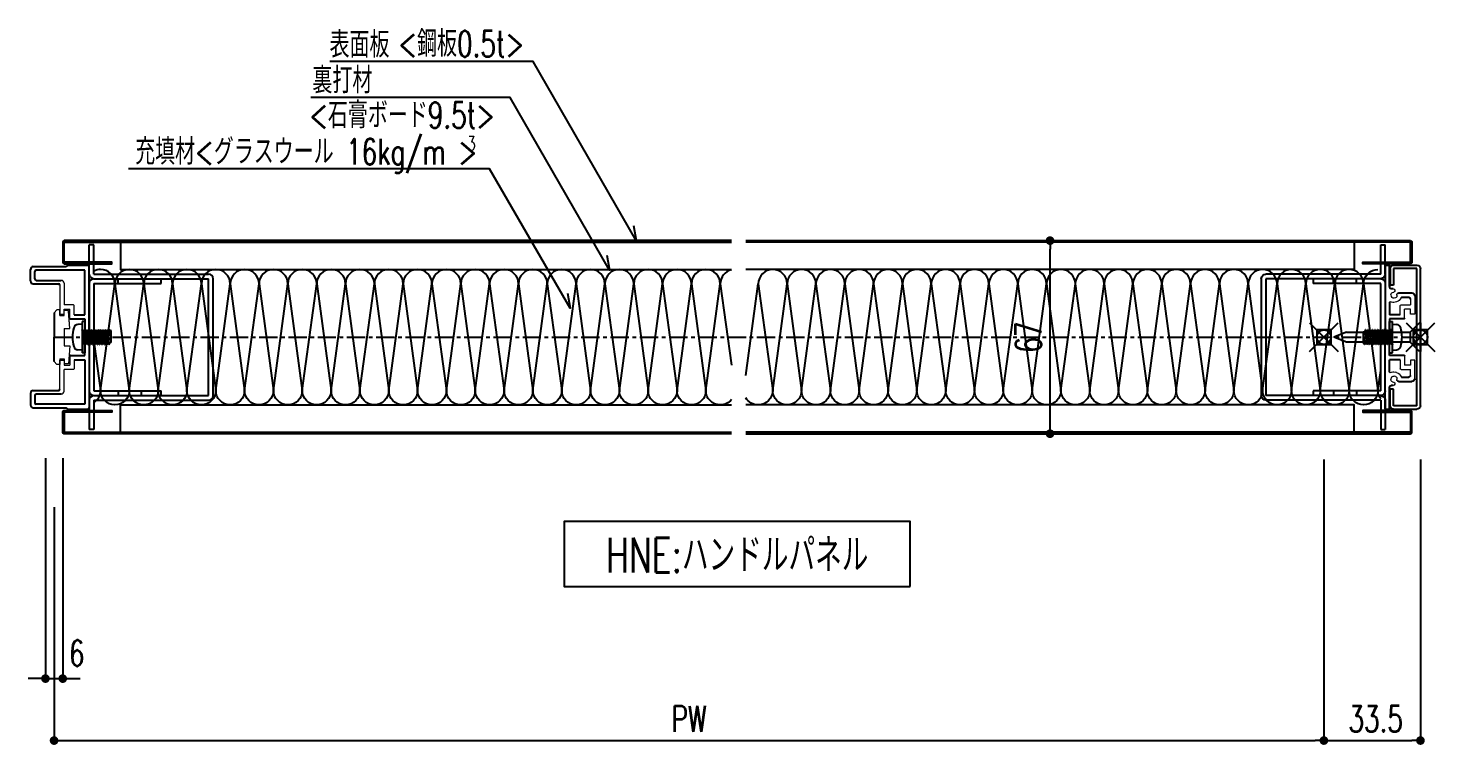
# Model space of a CAD drawing. Extents: x -275225 to 47266, y -41063 to 95295.
# Drawn here: x -222125.9 to -221637.9, y -16165.5 to -15916.8 of the extents above; entities that cross this region are included whole.
import ezdxf
from ezdxf.enums import TextEntityAlignment as Align

# ---------------------------------------------------------------- set-up
doc = ezdxf.new("R2010")
doc.units = 0
doc.header["$LTSCALE"] = 0.2
doc.header["$PDMODE"] = 99
doc.header["$PDSIZE"] = 5
doc.linetypes.add('CENTER', pattern=[50.8, 31.75, -6.35, 6.35, -6.35])
for name, color, linetype in [('_P16_製品寸法', 9, 'Continuous'), ('_基準', 1, 'CENTER'), ('_文字', 3, 'Continuous'), ('_製品', 4, 'Continuous'), ('_製品寸法', 9, 'Continuous')]:
    doc.layers.add(name, color=color, linetype=linetype)
doc.layers.add('_ポイント', color=1, linetype='Continuous', plot=False)
doc.styles.add('OKAMURA', font='SIMPLEX.shx', dxfattribs={"width": 0.7, "bigfont": 'BIGFONT.shx'})
doc.dimstyles.new('OKAMURA-003', dxfattribs={"dimscale": 3, "dimtxt": 3, "dimasz": 1, "dimexe": 0, "dimexo": 3, "dimgap": 1, "dimtad": 1, "dimdec": 3, "dimdsep": 46, "dimtxsty": 'OKAMURA', "dimblk1": 'DOT', "dimblk2": 'DOT', "dimsah": 1, "dimcen": 0, "dimclrd": 9, "dimclre": 9, "dimclrt": 3, "dimadec": 0, "dimazin": 0, "dimtfac": 1, "dimtdec": 3, "dimtix": 1, "dimtmove": 2, "dimatfit": 3, "dimldrblk": 'NONE', "dimfxl": 0, "dimtolj": 1, "dimarcsym": 0})

# ---------------------------------------------------------------- blocks, each defined once
blk = doc.blocks.new('P16KONEJI')
at = {"layer": '_製品', "color": 0, "linetype": 'ByBlock'}
for p, q in [((3.3, 9.92), (1.84, 9.79)), ((3.3, 10.84), (3.3, 0)), ((4.3, 10.84), (3.3, 10.84)), ((4.3, 10.84), (4.3, 0)), ((3.3, 7.83), (3.35, 7.92)), ((3.35, 7.92), (3.45, 7.92)), ((3.35, 7.92), (3.75, 2.92)), ((3.45, 7.92), (3.7, 7.49)), ((3.45, 7.92), (3.85, 2.92)), ((3.9, 7.49), (4.15, 7.92)), ((4.15, 7.92), (4.25, 7.92)), ((4.15, 7.92), (4.55, 2.92)), ((4.25, 7.92), (4.5, 7.49)), ((4.25, 7.92), (4.65, 2.92)), ((4.7, 7.49), (4.95, 7.92)), ((4.95, 7.92), (5.35, 2.92)), ((4.95, 7.92), (5.05, 7.92)), ((5.05, 7.92), (5.45, 2.92)), ((5.05, 7.92), (5.3, 7.49)), ((5.5, 7.49), (5.75, 7.92)), ((5.75, 7.92), (5.85, 7.92)), ((5.75, 7.92), (6.15, 2.92)), ((5.85, 7.92), (6.1, 7.49)), ((5.85, 7.92), (6.25, 2.92)), ((6.3, 7.49), (6.55, 7.92)), ((6.55, 7.92), (6.65, 7.92)), ((6.55, 7.92), (6.95, 2.92)), ((6.65, 7.92), (6.9, 7.49)), ((6.65, 7.92), (7.05, 2.92)), ((7.1, 7.49), (7.35, 7.92)), ((7.35, 7.92), (7.45, 7.92)), ((7.35, 7.92), (7.75, 2.92)), ((7.45, 7.92), (7.7, 7.49)), ((7.45, 7.92), (7.85, 2.92)), ((7.9, 7.49), (8.15, 7.92)), ((8.15, 7.92), (8.25, 7.92)), ((8.15, 7.92), (8.55, 2.92)), ((8.25, 7.92), (8.5, 7.49)), ((8.25, 7.92), (8.65, 2.92)), ((8.7, 7.49), (8.95, 7.92)), ((8.95, 7.92), (9.05, 7.92)), ((8.95, 7.92), (9.35, 2.92)), ((9.05, 7.92), (9.3, 7.49)), ((9.05, 7.92), (9.45, 2.92)), ((9.5, 7.49), (9.75, 7.92)), ((9.75, 7.92), (9.85, 7.92)), ((9.75, 7.92), (10.15, 2.92)), ((9.85, 7.92), (10.1, 7.49)), ((9.85, 7.92), (10.25, 2.92)), ((10.3, 7.49), (10.55, 7.92)), ((10.55, 7.92), (10.65, 7.92)), ((10.55, 7.92), (10.95, 2.92)), ((10.65, 7.92), (10.9, 7.49)), ((10.65, 7.92), (11.05, 2.92)), ((11.1, 7.49), (11.35, 7.92)), ((11.35, 7.92), (11.45, 7.92)), ((11.35, 7.92), (11.75, 2.92)), ((11.45, 7.92), (11.7, 7.49)), ((11.45, 7.92), (11.85, 2.92)), ((11.9, 7.49), (12.15, 7.92)), ((12.15, 7.92), (12.25, 7.92)), ((12.15, 7.92), (12.55, 2.92)), ((12.25, 7.92), (12.5, 7.49)), ((12.25, 7.92), (12.65, 2.92)), ((12.7, 7.49), (12.95, 7.92)), ((12.95, 7.92), (13.05, 7.92)), ((12.95, 7.92), (13.3, 3.55)), ((13.05, 7.92), (13.3, 7.49)), ((13.05, 7.92), (13.3, 3.55)), ((13.3, 7.49), (13.3, 3.55)), ((3.3, 0.92), (1.84, 1.05)), ((3.5, 3.35), (3.75, 2.92)), ((3.75, 2.92), (3.85, 2.92)), ((3.85, 2.92), (4.1, 3.35)), ((4.3, 3.35), (4.55, 2.92)), ((4.55, 2.92), (4.65, 2.92)), ((4.65, 2.92), (4.9, 3.35)), ((5.1, 3.35), (5.35, 2.92)), ((5.35, 2.92), (5.45, 2.92)), ((5.45, 2.92), (5.7, 3.35)), ((5.9, 3.35), (6.15, 2.92)), ((6.15, 2.92), (6.25, 2.92)), ((6.25, 2.92), (6.5, 3.35)), ((6.7, 3.35), (6.95, 2.92)), ((6.95, 2.92), (7.05, 2.92)), ((7.05, 2.92), (7.3, 3.35)), ((7.5, 3.35), (7.75, 2.92)), ((7.75, 2.92), (7.85, 2.92)), ((7.85, 2.92), (8.1, 3.35)), ((8.3, 3.35), (8.55, 2.92)), ((8.55, 2.92), (8.65, 2.92)), ((8.65, 2.92), (8.9, 3.35)), ((9.1, 3.35), (9.35, 2.92)), ((9.35, 2.92), (9.45, 2.92)), ((9.45, 2.92), (9.7, 3.35)), ((9.9, 3.35), (10.15, 2.92)), ((10.15, 2.92), (10.25, 2.92)), ((10.25, 2.92), (10.5, 3.35)), ((10.7, 3.35), (10.95, 2.92)), ((10.95, 2.92), (11.05, 2.92)), ((11.05, 2.92), (11.3, 3.35)), ((11.5, 3.35), (11.75, 2.92)), ((11.75, 2.92), (11.85, 2.92)), ((11.85, 2.92), (12.1, 3.35)), ((12.3, 3.35), (12.55, 2.92)), ((12.55, 2.92), (12.65, 2.92)), ((12.65, 2.92), (12.9, 3.35)), ((13.3, 3.55), (12.96, 3.4)), ((4.3, 0), (3.3, 0))]:
    blk.add_line(p, q, dxfattribs=at)
for centre, radius, start, end in [((1.98, 8.2), 1.6, 95, 164.506), ((12, 5.42), 12, 164.506, 195.494), ((3.8, 7.54), 0.115, 210, 330), ((4.6, 7.54), 0.115, 210, 330), ((5.4, 7.54), 0.115, 210, 330), ((6.2, 7.54), 0.115, 210, 330), ((7, 7.54), 0.115, 210, 330), ((7.8, 7.54), 0.115, 210, 330), ((8.6, 7.54), 0.115, 210, 330), ((9.4, 7.54), 0.115, 210, 330), ((10.2, 7.54), 0.115, 210, 330), ((11, 7.54), 0.115, 210, 330), ((11.8, 7.54), 0.115, 210, 330), ((12.6, 7.54), 0.115, 210, 330), ((1.98, 2.64), 1.6, 195.494, 265), ((3.4, 3.3), 0.115, 30, 150), ((4.2, 3.3), 0.115, 30, 150), ((5, 3.3), 0.115, 30, 150), ((5.8, 3.3), 0.115, 30, 150), ((6.6, 3.3), 0.115, 30, 150), ((7.4, 3.3), 0.115, 30, 150), ((8.2, 3.3), 0.115, 30, 150), ((9, 3.3), 0.115, 30, 150), ((9.8, 3.3), 0.115, 30, 150), ((10.6, 3.3), 0.115, 30, 150), ((11.4, 3.3), 0.115, 30, 150), ((12.2, 3.3), 0.115, 30, 150), ((13, 3.3), 0.115, 112.5605, 150)]:
    blk.add_arc(centre, radius, start, end, dxfattribs=at)
blk = doc.blocks.new('P16USHEISYO')
at = {"color": 0, "linetype": 'ByBlock'}
for p, q in [((4, 44.99), (4, 48.99)), ((5, 49.99), (16.4, 49.99)), ((16.81, 50.4), (16.4, 49.99)), ((17.02, 50.49), (23.9, 50.49)), ((24.4, 25.79), (24.4, 49.99)), ((5, 43.99), (13.69, 43.99)), ((5.5, 45.69), (5.5, 48.29)), ((22.9, 48.79), (6, 48.79)), ((6, 45.19), (14.69, 45.19)), ((22.9, 33.3), (22.9, 48.79)), ((12.2, 33.99), (12.2, 25.49)), ((17.89, 31.8), (22.9, 31.8)), ((19.19, 33.3), (22.9, 33.3)), ((22.9, 31.8), (22.9, 25.79)), ((12.2, 16.99), (12.2, 25.49)), ((12.2, 16.99), (12.2, 25.49)), ((12.2, 16.99), (12.2, 25.49)), ((22.9, 25.79), (23.2, 25.49)), ((22.9, 25.19), (23.2, 25.49)), ((22.9, 19.18), (22.9, 25.19)), ((24.4, 25.79), (24.1, 25.49)), ((24.1, 25.49), (24.4, 25.19)), ((24.4, 25.19), (24.4, 0.99)), ((17.89, 19.18), (22.9, 19.18)), ((19.19, 17.68), (22.9, 17.68)), ((22.9, 17.68), (22.9, 2.19)), ((4, 5.99), (4, 1.99)), ((5, 6.99), (13.69, 6.99)), ((5.5, 5.29), (5.5, 2.69)), ((6, 5.79), (14.69, 5.79)), ((5, 0.99), (16.4, 0.99)), ((22.9, 2.19), (6, 2.19)), ((16.81, 0.58), (16.4, 0.99)), ((17.02, 0.49), (23.9, 0.49))]:
    blk.add_line(p, q, dxfattribs=at)
at = {"color": 0, "linetype": 'ByBlock', "lineweight": 15}
for p, q in [((15.69, 44.19), (15.69, 36.74)), ((14.19, 43.49), (14.19, 33.49)), ((12.2, 33.99), (13.2, 34.99)), ((14.2, 34.99), (13.2, 34.99)), ((14.2, 32.99), (14.2, 34.99)), ((18.89, 36.74), (15.69, 36.74)), ((15.69, 33.49), (15.69, 35.24)), ((15.69, 35.24), (17.69, 35.24)), ((17.18, 34.74), (15.7, 34.74)), ((15.7, 32.99), (15.7, 34.74)), ((15.7, 32.99), (15.7, 34.49)), ((17.7, 28.49), (17.18, 34.74)), ((17.7, 28.49), (17.2, 34.49)), ((17.69, 32), (17.69, 35.24)), ((19.19, 33.3), (19.19, 36.44)), ((14.19, 33.49), (15.69, 33.49)), ((14.2, 32.99), (15.7, 32.99)), ((14.2, 32.99), (15.7, 32.99)), ((15.7, 28.49), (17.7, 28.49)), ((15.7, 28.49), (15.7, 22.49)), ((15.7, 28.49), (17.7, 28.49)), ((15.7, 28.49), (15.7, 22.49)), ((17.7, 28.49), (17.7, 28.53)), ((15.7, 22.49), (17.7, 22.49)), ((15.7, 22.49), (17.7, 22.49)), ((17.7, 22.49), (17.18, 16.24)), ((17.7, 22.49), (17.7, 22.45)), ((12.2, 16.99), (13.2, 15.99)), ((14.2, 15.99), (13.2, 15.99)), ((14.19, 7.49), (14.19, 17.49)), ((14.19, 17.49), (15.69, 17.49)), ((14.2, 17.99), (14.2, 15.99)), ((14.2, 17.99), (15.7, 17.99)), ((14.2, 17.99), (15.7, 17.99)), ((15.69, 17.49), (15.69, 15.74)), ((15.69, 15.74), (17.69, 15.74)), ((15.7, 17.99), (15.7, 16.49)), ((15.7, 17.99), (15.7, 16.24)), ((17.18, 16.24), (15.7, 16.24)), ((17.69, 18.98), (17.69, 15.74)), ((19.19, 17.68), (19.19, 14.54)), ((15.69, 6.79), (15.69, 14.24)), ((18.89, 14.24), (15.69, 14.24))]:
    blk.add_line(p, q, dxfattribs=at)
at = {"color": 0, "linetype": 'ByBlock'}
for centre, radius, start, end in [((5, 48.99), 1, 90, 180), ((17.02, 50.19), 0.3, 90, 135), ((23.9, 49.99), 0.5, 0, 90), ((5, 44.99), 1, 180, 270), ((6, 48.29), 0.5, 90, 180), ((6, 45.69), 0.5, 180, 270), ((13.69, 43.49), 0.5, 0, 90), ((17.89, 32), 0.2, 180, 270), ((17.89, 18.98), 0.2, 90, 180), ((5, 5.99), 1, 90, 180), ((6, 5.29), 0.5, 90, 180), ((13.69, 7.49), 0.5, 270, 0), ((5, 1.99), 1, 180, 270), ((6, 2.69), 0.5, 180, 270), ((17.02, 0.79), 0.3, 225, 270), ((23.9, 0.99), 0.5, 270, 0)]:
    blk.add_arc(centre, radius, start, end, dxfattribs=at)
at = {"color": 0, "linetype": 'ByBlock', "lineweight": 15}
for centre, radius, start, end in [((14.69, 44.19), 1, 0, 90), ((18.89, 36.44), 0.3, 0, 90), ((18.89, 14.54), 0.3, 270, 0), ((14.69, 6.79), 1, 270, 0)]:
    blk.add_arc(centre, radius, start, end, dxfattribs=at)
blk = doc.blocks.new('A$C0FB026AB')
at = {"color": 0, "linetype": 'ByBlock'}
for p, q in [((12.200001, 21.900002), (12.200001, 32.1)), ((13.799999, 32.1), (12.200001, 32.1)), ((13.799999, 21.9), (13.799999, 32.1)), ((13.800001, 20.300002), (53.600001, 20.300002)), ((13.800001, 20.25), (37.200001, 20.25)), ((13.801264, 21.9), (53.600001, 21.9)), ((22.200001, 18.65), (22.200001, 20.25)), ((37.200001, 18.65), (37.200001, 20.25)), ((53.600001, -20.300001), (53.600001, 20.300002)), ((55.200001, -20.300001), (55.200001, 20.300002)), ((12.200001, 18.65), (12.200001, -18.65)), ((13.800001, 18.65), (13.800001, -18.65)), ((13.800001, 18.65), (37.200001, 18.65)), ((13.800001, -18.65), (37.200001, -18.65)), ((22.200001, -18.649999), (22.200001, -20.249999)), ((30.200001, -18.649999), (30.200001, -20.249999)), ((37.200001, -20.25), (37.200001, -18.65)), ((12.200001, -21.900024), (12.200001, -32.100022)), ((13.799999, -20.300001), (53.600001, -20.300001)), ((13.799999, -21.899999), (13.799999, -32.099999)), ((13.799999, -21.9), (53.600001, -21.9)), ((13.800001, -20.25), (37.200001, -20.25)), ((13.799999, -32.1), (12.200001, -32.1))]:
    blk.add_line(p, q, dxfattribs=at)
for centre, start, end in [((13.800001, 21.900002), 180, 270), ((13.800001, 18.65), 90, 180), ((53.600001, 20.3), 0, 90), ((13.800001, -18.65), 180, 270), ((13.800001, -21.900024), 90, 180), ((53.600001, -20.3), 270, 0)]:
    blk.add_arc(centre, 1.6, start, end, dxfattribs=at)
blk = doc.blocks.new('A$C6158021A')
at = {"color": 0, "linetype": 'ByBlock'}
for p, q in [((-13.799999, 32.100011), (-12.200001, 32.100011)), ((-13.799999, 21.900011), (-13.799999, 32.100011)), ((-12.200001, 21.900013), (-12.200001, 32.100011)), ((-55.200001, -20.29999), (-55.200001, 20.300013)), ((-13.801264, 21.900011), (-53.600001, 21.900011)), ((-13.800001, 20.300013), (-53.600001, 20.300013)), ((-53.600001, -20.29999), (-53.600001, 20.300013)), ((-13.800001, 20.250011), (-37.200001, 20.250011)), ((-37.200001, 18.650011), (-37.200001, 20.250011)), ((-30.200001, 18.650011), (-30.200001, 20.250011)), ((-22.200001, 18.650011), (-22.200001, 20.250011)), ((-13.800001, 18.650011), (-37.200001, 18.650011)), ((-13.800001, 18.650011), (-13.800001, -18.649989)), ((-13.800001, -18.649989), (-37.200001, -18.649989)), ((-37.200001, -20.249989), (-37.200001, -18.649989)), ((-30.200001, -18.649988), (-30.200001, -20.249988)), ((-22.200001, -18.649988), (-22.200001, -20.249988)), ((-13.799999, -20.29999), (-53.600001, -20.29999)), ((-13.799999, -21.899989), (-53.600001, -21.899989)), ((-13.800001, -20.249989), (-37.200001, -20.249989)), ((-13.799999, -21.899988), (-13.799999, -32.099988)), ((-12.200001, -21.900013), (-12.200001, -32.100011)), ((-13.799999, -32.099989), (-12.200001, -32.099989))]:
    blk.add_line(p, q, dxfattribs=at)
for centre, start, end in [((-53.600001, 20.300011), 90, 180), ((-13.800001, 21.900013), 270, 0), ((-13.800001, 18.650011), 0, 90), ((-13.800001, -18.649989), 270, 0), ((-53.600001, -20.299988), 180, 270), ((-13.800001, -21.900013), 0, 90)]:
    blk.add_arc(centre, 1.6, start, end, dxfattribs=at)
blk = doc.blocks.new('A$C74EC5A1A')
at = {"layer": '_製品', "color": 0, "linetype": 'ByBlock'}
for p, q in [((0, 10), (0, 8.9)), ((0.2, 10.2), (24.7, 10.2)), ((0.2, 10.2), (24.7, 10.2)), ((0.2, 10.2), (24.7, 10.2)), ((25, 9.9), (24.7, 10.2)), ((25.3, 10.2), (24.7, 10.2)), ((25.3, 10.2), (25, 9.9)), ((49.8, 10.2), (25.3, 10.2)), ((50, 10), (50, 8.9)), ((0.2, 8.7), (7.72, 8.7)), ((5.4, 8.7), (0.5, 8.7)), ((7.4, 8.7), (2.5, 8.7)), ((8.22, 7.46), (8.22, 8.2)), ((9.66, 5.57), (9.66, 1)), ((9.84, 6), (9.74, 5.83)), ((12.88, 8.7), (17.19, 8.7)), ((17.19, 5), (17.19, 8.7)), ((18.69, 8.7), (24.7, 8.7)), ((18.69, 3.7), (18.69, 8.7)), ((24.7, 8.7), (25, 9)), ((25.3, 8.7), (25, 9)), ((31.31, 8.7), (25.3, 8.7)), ((31.31, 3.7), (31.31, 8.7)), ((37.12, 8.7), (32.81, 8.7)), ((32.81, 5), (32.81, 8.7)), ((40.16, 6), (40.26, 5.83)), ((40.34, 5.57), (40.34, 1)), ((41.78, 7.46), (41.78, 8.2)), ((49.8, 8.7), (42.28, 8.7)), ((11.16, 4.55), (11.16, 2)), ((38.84, 4.55), (38.84, 2))]:
    blk.add_line(p, q, dxfattribs=at)
at = {"layer": '_製品', "color": 0, "linetype": 'ByBlock', "lineweight": 15}
for p, q in [((9.51, 7.69), (9.38, 7.2)), ((10.39, 6.15), (10.27, 6.19)), ((10.43, 8.22), (10.91, 8.09)), ((10.43, 8.22), (10.91, 8.09)), ((11.31, 6.68), (11.44, 7.17)), ((12.76, 6.3), (12.89, 6.78)), ((17.19, 5), (14.05, 5)), ((32.81, 5), (35.95, 5)), ((37.24, 6.3), (37.11, 6.78)), ((38.69, 6.68), (38.56, 7.17)), ((39.57, 8.22), (39.09, 8.09)), ((39.57, 8.22), (39.09, 8.09)), ((39.61, 6.15), (39.73, 6.19)), ((40.49, 7.69), (40.62, 7.2)), ((11.66, 1.5), (13.75, 1.5)), ((13.75, 4.7), (13.75, 1.5)), ((18.49, 3.5), (15.25, 3.5)), ((15.25, 1.5), (15.25, 3.5)), ((17, 1.5), (15.25, 1.5)), ((17, 0), (17, 1.5)), ((31.51, 3.5), (34.75, 3.5)), ((33, 0), (33, 1.5)), ((33, 1.5), (34.75, 1.5)), ((34.75, 1.5), (34.75, 3.5)), ((36.25, 4.7), (36.25, 1.5)), ((38.34, 1.5), (36.25, 1.5)), ((10.66, 0), (17, 0)), ((39.34, 0), (33, 0))]:
    blk.add_line(p, q, dxfattribs=at)
at = {"layer": '_製品', "color": 0, "linetype": 'ByBlock'}
for centre, radius, start, end in [((0.2, 10), 0.2, 90, 180), ((49.8, 10), 0.2, 0, 90), ((0.2, 8.9), 0.2, 180, 270), ((7.72, 8.2), 0.5, 0, 90), ((10.16, 5.57), 0.5, 147.6627, 180), ((39.84, 5.57), 0.5, 0, 32.3373), ((42.28, 8.2), 0.5, 90, 180), ((49.8, 8.9), 0.2, 270, 0), ((10.66, 1), 1, 180, 270), ((11.66, 2), 0.5, 180, 270), ((18.49, 3.7), 0.2, 270, 0), ((31.51, 3.7), 0.2, 180, 270), ((38.34, 2), 0.5, 270, 0), ((39.34, 1), 1, 270, 0)]:
    blk.add_arc(centre, radius, start, end, dxfattribs=at)
at = {"layer": '_製品', "color": 0, "linetype": 'ByBlock', "lineweight": 15}
for centre, radius, start, end in [((8.83, 7.46), 0.607, 180, 334.8239), ((10.23, 7.49), 0.75, 75, 165), ((10.17, 5.82), 0.375, 75, 152.8081), ((10.59, 6.88), 0.75, 255, 345), ((10.72, 7.36), 0.75, 345, 75), ((10.59, 6.88), 2.25, 288.4094, 345), ((12.88, 8.5), 0.2, 90, 207.8181), ((10.72, 7.36), 2.25, 345, 27.8181), ((14.05, 4.7), 0.3, 90, 180), ((35.95, 4.7), 0.3, 0, 90), ((39.28, 7.36), 2.25, 152.1819, 195), ((37.12, 8.5), 0.2, 332.1819, 90), ((39.41, 6.88), 2.25, 195, 251.5906), ((39.28, 7.36), 0.75, 105, 195), ((39.41, 6.88), 0.75, 195, 285), ((39.77, 7.49), 0.75, 15, 105), ((39.83, 5.82), 0.375, 27.1919, 105), ((41.17, 7.46), 0.607, 205.1761, 0), ((11.36, 4.55), 0.2, 108.4094, 180), ((38.64, 4.55), 0.2, 0, 71.5906)]:
    blk.add_arc(centre, radius, start, end, dxfattribs=at)
blk = doc.blocks.new('A$C7A8C021E')
at = {"color": 0, "linetype": 'ByBlock'}
for p, q in [((1.2, 10.5), (7, 10.5)), ((7, 9.3), (7, 10.5)), ((48.8, 10.5), (43, 10.5)), ((43, 9.3), (43, 10.5)), ((0, 9.3), (0, 1.2)), ((1.2, 1.2), (1.2, 9.3)), ((1.2, 9.3), (7, 9.3)), ((48.8, 9.3), (43, 9.3)), ((48.8, 1.2), (48.8, 9.3)), ((50, 9.3), (50, 1.2)), ((48.8, 1.2), (1.2, 1.2)), ((48.8, 0), (1.2, 0))]:
    blk.add_line(p, q, dxfattribs=at)
for centre, start, end in [((1.2, 9.3), 90, 180), ((48.8, 9.3), 0, 90), ((1.2, 1.2), 180, 270), ((48.8, 1.2), 270, 0)]:
    blk.add_arc(centre, 1.2, start, end, dxfattribs=at)
blk = doc.blocks.new('A$C693A4085')
for p, q in [((-1.78, 25.71), (0, 30)), ((1.78, 25.71), (0, 30)), ((-1.78, 25.71), (-1.78, 3.56)), ((1.78, 3.56), (1.78, 25.71)), ((-5, 0.33), (-1.78, 3.56)), ((-5, 0.33), (-5, 0)), ((-5, 0), (5, 0)), ((-1.78, 3.56), (1.78, 3.56)), ((5, 0.33), (1.78, 3.56)), ((5, 0.33), (5, 0))]:
    blk.add_line(p, q)
blk = doc.blocks.new('P16_BASE_SS_WIN_HALF')
at = {"color": 6, "linetype": 'ByBlock', "ltscale": 0.5}
blk.add_line((-13.26, 18.5), (-18.26, -18.5), dxfattribs=at)
at = {"color": 0, "linetype": 'ByBlock', "ltscale": 0.5}
for q in [(-19.2, -11.54), (-18.26, -18.5)]:
    blk.add_line((-18.26, -18.5), q, dxfattribs=at)
at = {"color": 6, "linetype": 'ByBlock', "ltscale": 0.5}
for points in [[(-18.26, -18.5), (-18.26, -18.5, 0.414214), (-13.26, -23.5), (-13.26, -23.5, 0.414214), (-8.26, -18.5), (-8.26, -18.5), (-13.26, 18.5), (-13.26, 18.5, -0.414214), (-8.26, 23.5), (-8.26, 23.5, -0.414214), (-3.26, 18.5), (-3.26, 18.5), (-8.26, -18.5)], [(-8.26, -18.5), (-8.26, -18.5, 0.414214), (-3.26, -23.5), (-3.26, -23.5, 0.414214), (1.74, -18.5), (1.74, -18.5), (-3.26, 18.5), (-3.26, 18.5, -0.414214), (1.74, 23.5), (1.74, 23.5, -0.414214), (6.74, 18.5), (6.74, 18.5), (1.74, -18.5)], [(1.74, -18.5), (1.74, -18.5, 0.414214), (6.74, -23.5), (6.74, -23.5, 0.414214), (11.74, -18.5), (11.74, -18.5), (6.74, 18.5), (6.74, 18.5, -0.414214), (11.74, 23.5), (11.74, 23.5, -0.414214), (16.74, 18.5), (16.74, 18.5), (11.74, -18.5)], [(11.74, -18.5), (11.74, -18.5, 0.414214), (16.74, -23.5), (16.74, -23.5, 0.414214), (21.74, -18.5), (21.74, -18.5), (16.74, 18.5), (16.74, 18.5, -0.414214), (21.74, 23.5), (21.74, 23.5, -0.414214), (26.74, 18.5), (26.74, 18.5), (21.74, -18.5)], [(21.74, -18.5), (21.74, -18.5, 0.414214), (26.74, -23.5), (26.74, -23.5, 0.414214), (31.74, -18.5), (31.74, -18.5), (26.74, 18.5), (26.74, 18.5, -0.414214), (31.74, 23.5), (31.74, 23.5, -0.414214), (36.74, 18.5), (36.74, 18.5), (31.74, -18.5)], [(31.74, -18.5), (31.74, -18.5, 0.414214), (36.74, -23.5), (36.74, -23.5, 0.414214), (41.74, -18.5), (41.74, -18.5), (36.74, 18.5), (36.74, 18.5, -0.414214), (41.74, 23.5), (41.74, 23.5, -0.414214), (46.74, 18.5), (46.74, 18.5), (41.74, -18.5)], [(41.74, -18.5), (41.74, -18.5, 0.414214), (46.74, -23.5), (46.74, -23.5, 0.414214), (51.74, -18.5), (51.74, -18.5), (46.74, 18.5), (46.74, 18.5, -0.414214), (51.74, 23.5), (51.74, 23.5, -0.414214), (56.74, 18.5), (56.74, 18.5), (51.74, -18.5)], [(51.74, -18.5), (51.74, -18.5, 0.414214), (56.74, -23.5), (56.74, -23.5, 0.414214), (61.74, -18.5), (61.74, -18.5), (56.74, 18.5), (56.74, 18.5, -0.414214), (61.74, 23.5), (61.74, 23.5, -0.414214), (66.74, 18.5), (66.74, 18.5), (61.74, -18.5)], [(61.74, -18.5), (61.74, -18.5, 0.414214), (66.74, -23.5), (66.74, -23.5, 0.414214), (71.74, -18.5), (71.74, -18.5), (66.74, 18.5), (66.74, 18.5, -0.414214), (71.74, 23.5), (71.74, 23.5, -0.414214), (76.74, 18.5), (76.74, 18.5), (71.74, -18.5)], [(71.74, -18.5), (71.74, -18.5, 0.414214), (76.74, -23.5), (76.74, -23.5, 0.414214), (81.74, -18.5), (81.74, -18.5), (76.74, 18.5), (76.74, 18.5, -0.414214), (81.74, 23.5), (81.74, 23.5, -0.414214), (86.74, 18.5), (86.74, 18.5), (81.74, -18.5)], [(81.7, -18.5), (81.7, -18.5, 0.414214), (86.7, -23.5), (86.7, -23.5, 0.414214), (91.7, -18.5), (91.7, -18.5), (86.7, 18.5), (86.7, 18.5, -0.414214), (91.7, 23.5), (91.7, 23.5, -0.414214), (96.7, 18.5), (96.7, 18.5), (91.7, -18.5)], [(91.7, -18.5), (91.7, -18.5, 0.414214), (96.7, -23.5), (96.7, -23.5, 0.414214), (101.7, -18.5), (101.7, -18.5), (96.7, 18.5), (96.7, 18.5, -0.414214), (101.7, 23.5), (101.7, 23.5, -0.414214), (106.7, 18.5), (106.7, 18.5), (101.7, -18.5)], [(101.7, -18.5), (101.7, -18.5, 0.414214), (106.7, -23.5), (106.7, -23.5, 0.414214), (111.7, -18.5), (111.7, -18.5), (106.7, 18.5), (106.7, 18.5, -0.414214), (111.7, 23.5), (111.7, 23.5, -0.414214), (116.7, 18.5), (116.7, 18.5), (111.7, -18.5)], [(111.7, -18.5), (111.7, -18.5, 0.414214), (116.7, -23.5), (116.7, -23.5, 0.414214), (121.7, -18.5), (121.7, -18.5), (116.7, 18.5), (116.7, 18.5, -0.414214), (121.7, 23.5), (121.7, 23.5, -0.414214), (126.7, 18.5), (126.7, 18.5), (121.7, -18.5)], [(121.7, -18.5), (121.7, -18.5, 0.414214), (126.7, -23.5), (126.7, -23.5, 0.414214), (131.7, -18.5), (131.7, -18.5), (126.7, 18.5), (126.7, 18.5, -0.414214), (131.7, 23.5), (131.7, 23.5, -0.414214), (136.7, 18.5), (136.7, 18.5), (131.7, -18.5)], [(131.7, -18.5), (131.7, -18.5, 0.414214), (136.7, -23.5), (136.7, -23.5, 0.414214), (141.7, -18.5), (141.7, -18.5), (136.7, 18.5), (136.7, 18.5, -0.414214), (141.7, 23.5), (141.7, 23.5, -0.414214), (146.7, 18.5), (146.7, 18.5), (141.7, -18.5)], [(141.7, -18.5), (141.7, -18.5, 0.414214), (146.7, -23.5), (146.7, -23.5, 0.414214), (151.7, -18.5), (151.7, -18.5), (146.7, 18.5), (146.7, 18.5, -0.414214), (151.7, 23.5), (151.7, 23.5, -0.414214), (156.7, 18.5), (156.7, 18.5), (151.7, -18.5)], [(151.7, -18.5), (151.7, -18.5, 0.414214), (156.7, -23.5), (156.7, -23.5, 0.414214), (161.7, -18.5), (161.7, -18.5), (156.7, 18.5), (156.7, 18.5, -0.414214), (161.7, 23.5), (161.7, 23.5, -0.414214), (166.7, 18.5), (166.7, 18.5), (161.7, -18.5)], [(161.7, -18.5), (161.7, -18.5, 0.414214), (166.7, -23.5), (166.7, -23.5, 0.414214), (171.7, -18.5), (171.7, -18.5), (166.7, 18.5), (166.7, 18.5, -0.414214), (171.7, 23.5), (171.7, 23.5, -0.414214), (176.7, 18.5), (176.7, 18.5), (171.7, -18.5)], [(171.7, -18.5), (171.7, -18.5, 0.414214), (176.7, -23.5), (176.7, -23.5, 0.414214), (181.7, -18.5), (181.7, -18.5), (176.7, 18.5), (176.7, 18.5, -0.414214), (181.7, 23.5), (181.7, 23.5, -0.414214), (186.7, 18.5), (186.7, 18.5), (181.7, -18.5)], [(181.7, -18.5), (181.7, -18.5, 0.414214), (186.7, -23.5), (186.7, -23.5, 0.414214), (191.7, -18.5), (191.7, -18.5), (186.7, 18.5), (186.7, 18.5, -0.414214), (191.7, 23.5), (191.7, 23.5, -0.414214), (196.7, 18.5), (196.7, 18.5), (191.7, -18.5)], [(191.7, -18.5), (191.7, -18.5, 0.414214), (196.7, -23.5), (196.7, -23.5, 0.264518), (201, -21.06, 0.264518)]]:
    blk.add_lwpolyline(points, format="xyb", dxfattribs=at)
blk.add_lwpolyline([(201, -13.3), (196.7, 18.5), (196.7, 18.5)], dxfattribs=at)
blk.add_arc((-18.26, 18.5), 5, 0, 90, dxfattribs=at)
at = {"color": 0, "linetype": 'ByBlock', "ltscale": 0.5}
blk.add_arc((-23.26, -18.5), 5, 324.284, 0, dxfattribs=at)
at = {"layer": '_ポイント'}
blk.add_point((-33, 0), dxfattribs=at)
at = {"layer": '_製品'}
for points in [[(201, 33.5), (-29.5, 33.5, 0.414214), (-30, 33), (-30, 26, 0.414214), (-29.5, 25.5), (-13, 25.5), (-13, 26), (-29.5, 26), (-29.5, 33), (201, 33)], [(201, -33.5), (-29.5, -33.5, -0.414214), (-30, -33), (-30, -26, -0.414214), (-29.5, -25.5), (-13, -25.5), (-13, -26), (-29.5, -26), (-29.5, -33), (201, -33)]]:
    blk.add_lwpolyline(points, format="xyb", dxfattribs=at)
for points in [[(-10, 33), (-10, 23.5), (201, 23.5)], [(-10, -33), (-10, -23.5), (201, -23.5)]]:
    blk.add_lwpolyline(points, dxfattribs=at)
at = {"color": 6, "xscale": -1, "rotation": 180}
blk.add_blockref('P16KONEJI', (-26.6, 5.42), dxfattribs=at)
at = {"layer": '_製品'}
for name, p, rotation in [('A$C6158021A', (-33, 0), 180), ('A$C7A8C021E', (-33, 25), 270), ('A$C74EC5A1A', (-31, 25), 270), ('A$C693A4085', (-33, 0), 270)]:
    blk.add_blockref(name, p, dxfattribs=dict(at, rotation=rotation))
blk = doc.blocks.new('_DOT')
at = {"color": 0, "linetype": 'ByBlock'}
blk.add_line((-0.5, 0), (-1, 0), dxfattribs=at)
at = {"color": 0, "linetype": 'ByBlock', "const_width": 0.5}
blk.add_lwpolyline([(-0.25, 0, 1), (0.25, 0, 1)], format="xyb", close=True, dxfattribs=at)
blk = doc.blocks.new('*D798')
at = {"layer": '_製品寸法', "color": 9, "lineweight": -2, "transparency": 16777216}
for p, q in [((0, -42.5), (0, -140)), ((-440.5, -59), (-440.5, -140)), ((-437.5, -140), (-3, -140))]:
    blk.add_line(p, q, dxfattribs=at)
at = {"layer": 'Defpoints', "color": 0, "transparency": 16777216}
for p in [(0, -33.5), (-440.5, -50), (0, -140)]:
    blk.add_point(p, dxfattribs=at)
at = {"layer": '_製品寸法', "color": 9, "lineweight": -2, "transparency": 16777216, "xscale": 3, "yscale": 3, "zscale": 3, "rotation": 180}
blk.add_blockref('_DOT', (-440.5, -140), dxfattribs=at)
at = {"layer": '_製品寸法', "color": 9, "lineweight": -2, "transparency": 16777216, "xscale": 3, "yscale": 3, "zscale": 3}
blk.add_blockref('_DOT', (0, -140), dxfattribs=at)
at = {"layer": '_製品寸法', "color": 3, "transparency": 16777216, "insert": (-220.25, -132.5), "char_height": 9, "attachment_point": 5, "style": 'OKAMURA'}
blk.add_mtext('\\A1;PW', dxfattribs=at)
blk = doc.blocks.new('_None')
blk = doc.blocks.new('*D799')
at = {"layer": '_製品寸法', "color": 9, "lineweight": -2, "transparency": 16777216}
for p, q in [((-104, 33.5), (-95, 33.5)), ((-95, -30.5), (-95, 30.5)), ((-104, -33.5), (-95, -33.5))]:
    blk.add_line(p, q, dxfattribs=at)
at = {"layer": 'Defpoints', "color": 0, "transparency": 16777216}
for p in [(-95, 33.5), (-95, 33.5), (-95, -33.5)]:
    blk.add_point(p, dxfattribs=at)
at = {"layer": '_製品寸法', "color": 9, "lineweight": -2, "transparency": 16777216, "xscale": 3, "yscale": 3, "zscale": 3}
for p, rotation in [((-95, 33.5), 90), ((-95, -33.5), 270)]:
    blk.add_blockref('_DOT', p, dxfattribs=dict(at, rotation=rotation))
at = {"layer": '_製品寸法', "color": 3, "transparency": 16777216, "insert": (-102.5, 0), "char_height": 9, "attachment_point": 5, "rotation": 90, "style": 'OKAMURA'}
blk.add_mtext('\\A1;67', dxfattribs=at)
blk = doc.blocks.new('*D800')
at = {"layer": '_製品寸法', "color": 9, "lineweight": -2, "transparency": 16777216}
for p, q in [((33.5, -42.46), (33.5, -140)), ((0, -61.5), (0, -140)), ((3, -140), (30.5, -140))]:
    blk.add_line(p, q, dxfattribs=at)
at = {"layer": 'Defpoints', "color": 0, "transparency": 16777216}
for p in [(33.5, -33.46), (0, -52.5), (33.5, -140)]:
    blk.add_point(p, dxfattribs=at)
at = {"layer": '_製品寸法', "color": 9, "lineweight": -2, "transparency": 16777216, "xscale": 3, "yscale": 3, "zscale": 3, "rotation": 180}
blk.add_blockref('_DOT', (0, -140), dxfattribs=at)
at = {"layer": '_製品寸法', "color": 9, "lineweight": -2, "transparency": 16777216, "xscale": 3, "yscale": 3, "zscale": 3}
blk.add_blockref('_DOT', (33.5, -140), dxfattribs=at)
at = {"layer": '_製品寸法', "color": 3, "transparency": 16777216, "insert": (17.97, -132.5), "char_height": 9, "attachment_point": 5, "style": 'OKAMURA'}
blk.add_mtext('\\A1;33.5', dxfattribs=at)
blk = doc.blocks.new('*D801')
at = {"layer": '_製品寸法', "color": 9, "lineweight": -2, "transparency": 16777216}
for p, q in [((-443.5, -42), (-443.5, -118.5)), ((-437.5, -42), (-437.5, -118.5)), ((-446.5, -118.5), (-449.5, -118.5)), ((-443.5, -118.5), (-437.5, -118.5)), ((-434.5, -118.5), (-431.5, -118.5))]:
    blk.add_line(p, q, dxfattribs=at)
at = {"layer": 'Defpoints', "color": 0, "transparency": 16777216}
for p in [(-443.5, -33), (-437.5, -33), (-437.5, -118.5)]:
    blk.add_point(p, dxfattribs=at)
at = {"layer": '_製品寸法', "color": 9, "lineweight": -2, "transparency": 16777216, "xscale": 3, "yscale": 3, "zscale": 3}
blk.add_blockref('_DOT', (-443.5, -118.5), dxfattribs=at)
at = {"layer": '_製品寸法', "color": 9, "lineweight": -2, "transparency": 16777216, "xscale": 3, "yscale": 3, "zscale": 3, "rotation": 180}
blk.add_blockref('_DOT', (-437.5, -118.5), dxfattribs=at)
at = {"layer": '_製品寸法', "color": 3, "transparency": 16777216, "insert": (-432.66, -109.7), "char_height": 9, "attachment_point": 5, "style": 'OKAMURA'}
blk.add_mtext('\\A1;6', dxfattribs=at)
blk = doc.blocks.new('*U797')
at = {"color": 6, "linetype": 'ByBlock', "ltscale": 0.5}
blk.add_line((-426.6989, -1.48), (-424.3989, -18.5), dxfattribs=at)
for points in [[(-409.3989, 18.5), (-409.3989, 18.5, 0.41421356), (-414.3989, 23.5), (-414.3989, 23.5, 0.41421356), (-419.3989, 18.5), (-419.3989, 18.5), (-414.3989, -18.5), (-414.3989, -18.5, -0.41421356), (-419.3989, -23.5), (-419.3989, -23.5, -0.41421356), (-424.3989, -18.5), (-424.3989, -18.5), (-419.3989, 18.5)], [(-399.3989, 18.5), (-399.3989, 18.5, 0.41421356), (-404.3989, 23.5), (-404.3989, 23.5, 0.41421356), (-409.3989, 18.5), (-409.3989, 18.5), (-404.3989, -18.5), (-404.3989, -18.5, -0.41421356), (-409.3989, -23.5), (-409.3989, -23.5, -0.41421356), (-414.3989, -18.5), (-414.3989, -18.5), (-409.3989, 18.5)], [(-389.3989, 18.5), (-389.3989, 18.5, 0.41421356), (-394.3989, 23.5), (-394.3989, 23.5, 0.41421356), (-399.3989, 18.5), (-399.3989, 18.5), (-394.3989, -18.5), (-394.3989, -18.5, -0.41421356), (-399.3989, -23.5), (-399.3989, -23.5, -0.41421356), (-404.3989, -18.5), (-404.3989, -18.5), (-399.3989, 18.5)], [(-379.3989, 18.5), (-379.3989, 18.5, 0.41421356), (-384.3989, 23.5), (-384.3989, 23.5, 0.41421356), (-389.3989, 18.5), (-389.3989, 18.5), (-384.3989, -18.5), (-384.3989, -18.5, -0.41421356), (-389.3989, -23.5), (-389.3989, -23.5, -0.41421356), (-394.3989, -18.5), (-394.3989, -18.5), (-389.3989, 18.5)], [(-369.3989, 18.5), (-369.3989, 18.5, 0.41421356), (-374.3989, 23.5), (-374.3989, 23.5, 0.41421356), (-379.3989, 18.5), (-379.3989, 18.5), (-374.3989, -18.5), (-374.3989, -18.5, -0.41421356), (-379.3989, -23.5), (-379.3989, -23.5, -0.41421356), (-384.3989, -18.5), (-384.3989, -18.5), (-379.3989, 18.5)], [(-359.3989, 18.5), (-359.3989, 18.5, 0.41421356), (-364.3989, 23.5), (-364.3989, 23.5, 0.41421356), (-369.3989, 18.5), (-369.3989, 18.5), (-364.3989, -18.5), (-364.3989, -18.5, -0.41421356), (-369.3989, -23.5), (-369.3989, -23.5, -0.41421356), (-374.3989, -18.5), (-374.3989, -18.5), (-369.3989, 18.5)], [(-349.3989, 18.5), (-349.3989, 18.5, 0.41421356), (-354.3989, 23.5), (-354.3989, 23.5, 0.41421356), (-359.3989, 18.5), (-359.3989, 18.5), (-354.3989, -18.5), (-354.3989, -18.5, -0.41421356), (-359.3989, -23.5), (-359.3989, -23.5, -0.41421356), (-364.3989, -18.5), (-364.3989, -18.5), (-359.3989, 18.5)], [(-339.3989, 18.5), (-339.3989, 18.5, 0.41421356), (-344.3989, 23.5), (-344.3989, 23.5, 0.41421356), (-349.3989, 18.5), (-349.3989, 18.5), (-344.3989, -18.5), (-344.3989, -18.5, -0.41421356), (-349.3989, -23.5), (-349.3989, -23.5, -0.41421356), (-354.3989, -18.5), (-354.3989, -18.5), (-349.3989, 18.5)], [(-329.3989, 18.5), (-329.3989, 18.5, 0.41421356), (-334.3989, 23.5), (-334.3989, 23.5, 0.41421356), (-339.3989, 18.5), (-339.3989, 18.5), (-334.3989, -18.5), (-334.3989, -18.5, -0.41421356), (-339.3989, -23.5), (-339.3989, -23.5, -0.41421356), (-344.3989, -18.5), (-344.3989, -18.5), (-339.3989, 18.5)], [(-319.3989, 18.5), (-319.3989, 18.5, 0.41421356), (-324.3989, 23.5), (-324.3989, 23.5, 0.41421356), (-329.3989, 18.5), (-329.3989, 18.5), (-324.3989, -18.5), (-324.3989, -18.5, -0.41421356), (-329.3989, -23.5), (-329.3989, -23.5, -0.41421356), (-334.3989, -18.5), (-334.3989, -18.5), (-329.3989, 18.5)], [(-309.3989, 18.5), (-309.3989, 18.5, 0.41421356), (-314.3989, 23.5), (-314.3989, 23.5, 0.41421356), (-319.3989, 18.5), (-319.3989, 18.5), (-314.3989, -18.5), (-314.3989, -18.5, -0.41421356), (-319.3989, -23.5), (-319.3989, -23.5, -0.41421356), (-324.3989, -18.5), (-324.3989, -18.5), (-319.3989, 18.5)], [(-299.3989, 18.5), (-299.3989, 18.5, 0.41421356), (-304.3989, 23.5), (-304.3989, 23.5, 0.41421356), (-309.3989, 18.5), (-309.3989, 18.5), (-304.3989, -18.5), (-304.3989, -18.5, -0.41421356), (-309.3989, -23.5), (-309.3989, -23.5, -0.41421356), (-314.3989, -18.5), (-314.3989, -18.5), (-309.3989, 18.5)], [(-289.3989, 18.5), (-289.3989, 18.5, 0.41421356), (-294.3989, 23.5), (-294.3989, 23.5, 0.41421356), (-299.3989, 18.5), (-299.3989, 18.5), (-294.3989, -18.5), (-294.3989, -18.5, -0.41421356), (-299.3989, -23.5), (-299.3989, -23.5, -0.41421356), (-304.3989, -18.5), (-304.3989, -18.5), (-299.3989, 18.5)], [(-279.3989, 18.5), (-279.3989, 18.5, 0.41421356), (-284.3989, 23.5), (-284.3989, 23.5, 0.41421356), (-289.3989, 18.5), (-289.3989, 18.5), (-284.3989, -18.5), (-284.3989, -18.5, -0.41421356), (-289.3989, -23.5), (-289.3989, -23.5, -0.41421356), (-294.3989, -18.5), (-294.3989, -18.5), (-289.3989, 18.5)], [(-269.3989, 18.5), (-269.3989, 18.5, 0.41421356), (-274.3989, 23.5), (-274.3989, 23.5, 0.41421356), (-279.3989, 18.5), (-279.3989, 18.5), (-274.3989, -18.5), (-274.3989, -18.5, -0.41421356), (-279.3989, -23.5), (-279.3989, -23.5, -0.41421356), (-284.3989, -18.5), (-284.3989, -18.5), (-279.3989, 18.5)], [(-259.3989, 18.5), (-259.3989, 18.5, 0.41421356), (-264.3989, 23.5), (-264.3989, 23.5, 0.41421356), (-269.3989, 18.5), (-269.3989, 18.5), (-264.3989, -18.5), (-264.3989, -18.5, -0.41421356), (-269.3989, -23.5), (-269.3989, -23.5, -0.41421356), (-274.3989, -18.5), (-274.3989, -18.5), (-269.3989, 18.5)], [(-249.3989, 18.5), (-249.3989, 18.5, 0.41421356), (-254.3989, 23.5), (-254.3989, 23.5, 0.41421356), (-259.3989, 18.5), (-259.3989, 18.5), (-254.3989, -18.5), (-254.3989, -18.5, -0.41421356), (-259.3989, -23.5), (-259.3989, -23.5, -0.41421356), (-264.3989, -18.5), (-264.3989, -18.5), (-259.3989, 18.5)], [(-239.3989, 18.5), (-239.3989, 18.5, 0.41421356), (-244.3989, 23.5), (-244.3989, 23.5, 0.41421356), (-249.3989, 18.5), (-249.3989, 18.5), (-244.3989, -18.5), (-244.3989, -18.5, -0.41421356), (-249.3989, -23.5), (-249.3989, -23.5, -0.41421356), (-254.3989, -18.5), (-254.3989, -18.5), (-249.3989, 18.5)], [(-229.3989, 18.5), (-229.3989, 18.5, 0.41421356), (-234.3989, 23.5), (-234.3989, 23.5, 0.41421356), (-239.3989, 18.5), (-239.3989, 18.5), (-234.3989, -18.5), (-234.3989, -18.5, -0.41421356), (-239.3989, -23.5), (-239.3989, -23.5, -0.41421356), (-244.3989, -18.5), (-244.3989, -18.5), (-239.3989, 18.5)], [(-219.3989, 18.5), (-219.3989, 18.5, 0.41421356), (-224.3989, 23.5), (-224.3989, 23.5, 0.41421356), (-229.3989, 18.5), (-229.3989, 18.5), (-224.3989, -18.5), (-224.3989, -18.5, -0.41421356), (-229.3989, -23.5), (-229.3989, -23.5, -0.41421356), (-234.3989, -18.5), (-234.3989, -18.5), (-229.3989, 18.5)], [(-209.3989, 18.5), (-209.3989, 18.5, 0.41421356), (-214.3989, 23.5), (-214.3989, 23.5, 0.41421356), (-219.3989, 18.5), (-219.3989, 18.5), (-214.3989, -18.5), (-214.3989, -18.5, -0.41421356), (-219.3989, -23.5), (-219.3989, -23.5, -0.41421356), (-224.3989, -18.5), (-224.3989, -18.5), (-219.3989, 18.5)], [(-205.5, 23.3772, 0.35057581), (-209.3989, 18.5), (-209.3989, 18.5), (-205.5, -9.691)], [(-205.5, -21.6303, -0.22737771), (-209.3989, -23.5), (-209.3989, -23.5, -0.41421356), (-214.3989, -18.5), (-214.3989, -18.5), (-209.3989, 18.5)]]:
    blk.add_lwpolyline(points, format="xyb", dxfattribs=at)
at = {"color": 0, "linetype": 'ByBlock', "ltscale": 0.5}
blk.add_arc((-424.3989, 18.5), 5, 90, 117.387082, dxfattribs=at)
at = {"color": 6, "linetype": 'ByBlock', "ltscale": 0.5}
for centre, start, end in [((-424.3989, 18.5), 0, 90), ((-429.3989, -18.5), 302.683666, 0)]:
    blk.add_arc(centre, 5, start, end, dxfattribs=at)
at = {"layer": '_ポイント'}
blk.add_point((0, 0), dxfattribs=at)
at = {"layer": '_基準'}
blk.add_line((-440.4989, 0), (33.5, 0), dxfattribs=at)
at = {"layer": '_文字', "color": 9}
for points in [[(-239.496, 38.7394), (-238.572, 33.4994), (-274.3124, 95.6542), (-344.7942, 95.6542)], [(-248.7597, 28.4388), (-247.8358, 23.1987), (-282.3332, 83.2212), (-351.4326, 83.2212)], [(-262.4257, 15.281), (-261.5018, 10.0414), (-289.4187, 58.4669), (-414.655, 58.4669)]]:
    blk.add_lwpolyline(points, dxfattribs=at)
blk.add_lwpolyline([(-143.4994, -86.5), (-143.4994, -64), (-263.4994, -64), (-263.4994, -86.5)], close=True, dxfattribs=at)
at = {"layer": '_製品'}
for points in [[(-205.5, 33.5), (-436.9989, 33.5, 0.41421356), (-437.4989, 33), (-437.4989, 26, 0.41421356), (-436.9989, 25.5), (-420.4989, 25.5), (-420.4989, 26), (-436.9989, 26), (-436.9989, 33), (-205.5, 33)], [(-205.5, -33.5), (-436.9989, -33.5, -0.41421356), (-437.4989, -33), (-437.4989, -26, -0.41421356), (-436.9989, -25.5), (-420.4989, -25.5), (-420.4989, -26), (-436.9989, -26), (-436.9989, -33), (-205.5, -33)]]:
    blk.add_lwpolyline(points, format="xyb", dxfattribs=at)
for points in [[(-417.4989, 33), (-417.4989, 23.5), (-205.5, 23.5)], [(-417.4989, -33), (-417.4989, -23.5), (-205.5, -23.5)]]:
    blk.add_lwpolyline(points, dxfattribs=at)
at = {"xscale": -1}
blk.add_blockref('P16_BASE_SS_WIN_HALF', (0.5, 0), dxfattribs=at)
at = {"color": 6}
blk.add_blockref('P16KONEJI', (-434.0989, -5.4204), dxfattribs=at)
at = {"layer": '_製品'}
for name, p in [('A$C0FB026AB', (-440.4989, 0)), ('P16USHEISYO', (-452.6989, -25.4894))]:
    blk.add_blockref(name, p, dxfattribs=at)
at = {"layer": '_文字', "style": 'OKAMURA', "width": 0.7}
for s, height, p in [('表面板', 9, (-344.9411, 97.0182)), ('<鋼板0.5t> ', 9, (-321.0477, 97.3247)), ('裏打材 ', 9, (-350.8729, 84.6085)), ('<石膏ボード9.5t> ', 9, (-351.9838, 72.5357)), ('充填材<グラスウール 16kg/m > ', 9, (-412.3696, 59.882)), ('3', 5, (-297.2413, 64.7546))]:
    blk.add_text(s, height=height, dxfattribs=at).set_placement(p)
blk.add_text('HNE:ハンドルパネル', height=12, dxfattribs=at).set_placement((-203.4994, -75.25), align=Align.MIDDLE)
at = {"layer": '_製品寸法'}
dim = blk.add_linear_dim(base=(-94.9989, 33.4993), p1=(-94.9989, -33.5007), p2=(-94.9989, 33.4993), angle=270, dimstyle='OKAMURA-003', dxfattribs=at)
dim.commit()
dim.dimension.update_dxf_attribs({"geometry": '*D799', "text_midpoint": (-102.4989, -0.0007)})
dim = blk.add_linear_dim(base=(-437.4989, -118.4998), p1=(-443.4989, -33), p2=(-437.4989, -33), dimstyle='OKAMURA-003', override={"dimtmove": 1}, dxfattribs=at)
dim.commit()
dim.dimension.update_dxf_attribs({"geometry": '*D801', "text_midpoint": (-432.6551, -117.2044), "dimtype": 160})
dim = blk.add_linear_dim(base=(0, -140), p1=(-440.4989, -50.0006), p2=(0, -33.5), text='PW', dimstyle='OKAMURA-003', dxfattribs=at)
dim.commit()
dim.dimension.update_dxf_attribs({"geometry": '*D798', "text_midpoint": (-220.2494, -132.5)})
dim = blk.add_linear_dim(base=(33.5, -140), p1=(0, -52.5006), p2=(33.5, -33.4576), text='33.5', dimstyle='OKAMURA-003', override={"dimtmove": 1}, dxfattribs=at)
dim.commit()
dim.dimension.update_dxf_attribs({"geometry": '*D800', "text_midpoint": (17.9747, -140), "dimtype": 160})

msp = doc.modelspace()

# ---------------------------------------------------------------- block references
at = {"layer": '_P16_製品寸法'}
msp.add_blockref('*U797', (-221676.3827, -16024.0447), dxfattribs=at)

doc.saveas('drawing.dxf')
